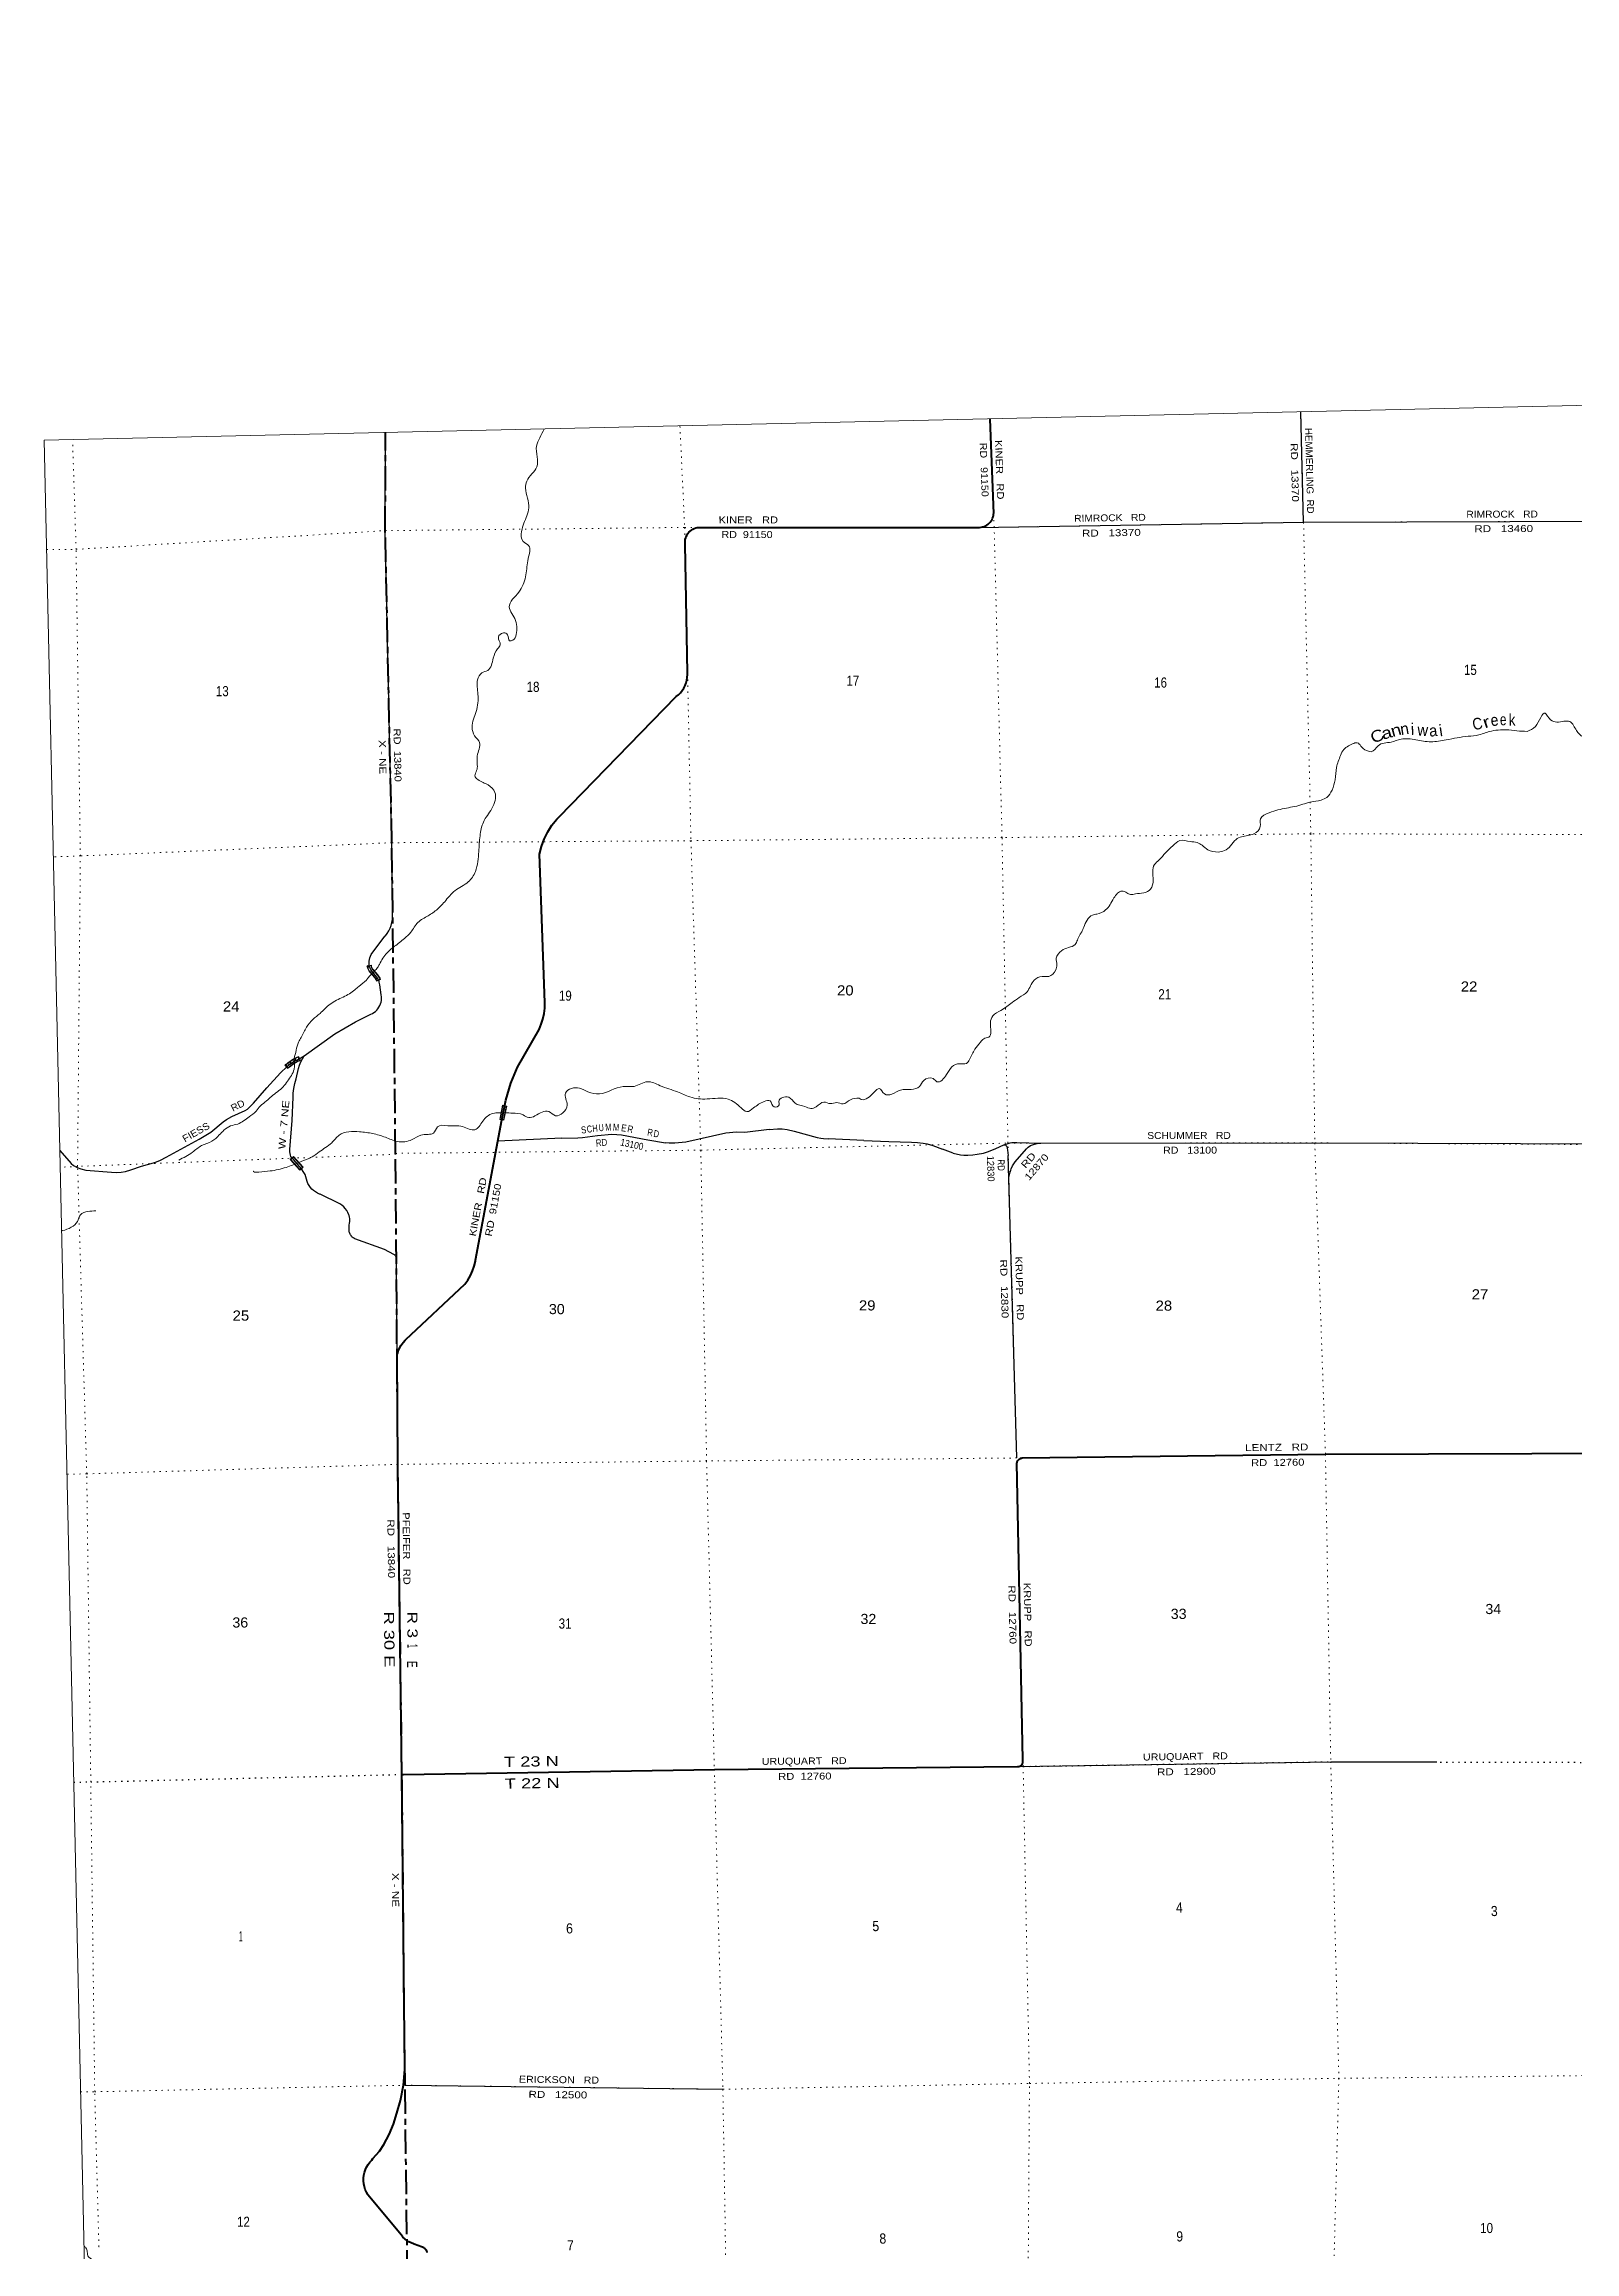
# Model space of a CAD drawing. Header units: feet. Extents: x 497223 to 751810, y -177792 to 12311.
# Drawn here: x 497223 to 523659, y -25802 to 12311 of the extents above; entities that cross this region are included whole.
import ezdxf
from ezdxf.enums import TextEntityAlignment as Align

# ---------------------------------------------------------------- set-up
doc = ezdxf.new("R2010")
doc.units = ezdxf.units.FT
doc.header["$LTSCALE"] = 70
doc.header["$PDMODE"] = 32
doc.header["$PDSIZE"] = 35
doc.linetypes.add('DOTTED', pattern=[1.5, 0.3, -1.2])
doc.linetypes.add('LONG_DASH_SHORT_DASH', pattern=[9.9, 6, -1.2, 1.5, -1.2])
for name, color, linetype, lineweight in [('11', 7, 'LONG_DASH_SHORT_DASH', 60), ('26', 7, 'Continuous', 40), ('29', 7, 'Continuous', 25), ('31', 7, 'Continuous', 13), ('39', 7, 'Continuous', 13), ('4', 7, 'Continuous', 13), ('6', 7, 'DOTTED', 25), ('61', 7, 'Continuous', 13), ('7', 7, 'DOTTED', 13)]:
    doc.layers.add(name, color=color, linetype=linetype, lineweight=lineweight)
for name, color, linetype in [('27', 7, 'Continuous'), ('30', 7, 'Continuous'), ('41', 7, 'Continuous')]:
    doc.layers.add(name, color=color, linetype=linetype)

msp = doc.modelspace()

# ---------------------------------------------------------------- linework, layer by layer
at = {"layer": '11'}
msp.add_lwpolyline([(503743.88, -40246.78), (503741.34, -38963.87), (503652.51, -33527.06), (503525.9, -28270.56), (503455.47, -22925.99), (503402.64, -17560.81), (503332.01, -12208.17), (503293.16, -6838.61), (503228.31, -1475.75), (503114.54, 3912.06), (503118.37, 5602.23)], dxfattribs=at)
at = {"layer": '26'}
for points in [[(505130.16, -6261.67), (505194.36, -5921.59), (505284.59, -5624.2), (505399.53, -5350.09), (505769.73, -4697.8), (505808.77, -4610.6), (505838.49, -4519.8), (505858.55, -4426.39), (505868.73, -4331.4), (505868.93, -4235.86), (505868.93, -4235.8), (505779.08, -1672.72), (505812.81, -1540.47), (505860.18, -1412.48), (505920.67, -1290.14), (505993.62, -1174.8), (506078.22, -1067.71), (506115.23, -1027.34), (508140.62, 1047.56), (508178.64, 1078.52), (508213.21, 1113.28), (508243.96, 1151.46), (508270.55, 1192.65), (508292.69, 1236.4), (508310.14, 1282.21), (508322.7, 1329.6), (508330.24, 1378.05), (508332.67, 1427.01), (508331.73, 1455.47), (508292.67, 3675.25), (508291.07, 3703.3), (508292.42, 3731.35), (508296.69, 3759.11), (508303.84, 3786.28), (508313.79, 3812.54), (508326.43, 3837.63), (508341.62, 3861.25), (508359.2, 3883.16), (508378.98, 3903.11), (508400.73, 3920.88), (508424.22, 3936.28), (508449.19, 3949.14), (508475.36, 3959.33), (508502.46, 3966.72), (508514.8, 3969.09), (513352.12, 3968.51), (513378.66, 3968.19), (513405.08, 3970.64), (513431.11, 3975.83), (513456.44, 3983.72), (513480.82, 3994.22), (513503.96, 4007.2), (513525.62, 4022.53), (513545.56, 4040.05), (513563.56, 4059.55), (513579.42, 4080.82), (513592.97, 4103.64), (513604.07, 4127.75), (513612.58, 4152.89), (513618.41, 4178.78), (513621.51, 4205.13), (513621.82, 4210.89), (513562.15, 5837.36)], [(503319.69, -10312.38), (503328.77, -10283.1), (503338.01, -10253.29), (503360.63, -10200.56), (503388.65, -10150.48), (503421.74, -10103.6), (503459.55, -10060.44), (503469.58, -10050.4), (504488.39, -9097.43), (504541.3, -9025.93), (504586.45, -8949.3), (504623.34, -8868.37), (504651.56, -8784.03), (504670.82, -8697.2), (504673.28, -8681.62), (505130.16, -6261.67)], [(503402.64, -17560.81), (503332.01, -12208.17), (503319.69, -10312.38)], [(503402.64, -17560.81), (503427.64, -17560.41), (508798.13, -17473.68), (514033.69, -17423.35), (514042.8, -17423.71), (514051.89, -17423.12), (514060.87, -17421.58), (514069.65, -17419.11), (514078.11, -17415.74), (514086.18, -17411.5), (514093.76, -17406.45), (514100.77, -17400.62), (514107.14, -17394.1), (514112.78, -17386.94), (514117.65, -17379.24), (514121.69, -17371.07), (514124.85, -17362.52), (514127.1, -17353.69), (514127.46, -17351.23), (514128.15, -17326.44), (514127.64, -17301.23), (514023.69, -12184.6), (514026.1, -12173.62), (514029.64, -12162.96), (514034.28, -12152.72), (514039.96, -12143.03), (514046.62, -12133.98), (514054.2, -12125.68), (514062.6, -12118.21), (514071.73, -12111.67), (514081.5, -12106.11), (514091.79, -12101.61), (514102.5, -12098.21), (514113.51, -12095.94), (514114.23, -12095.84), (519351.57, -12033.66), (524692.44, -12016.44)], [(503839.86, -25815.51), (503835.55, -25801.63), (503829.82, -25788.27), (503822.72, -25775.58), (503814.34, -25763.71), (503804.76, -25752.77), (503794.09, -25742.9), (503782.44, -25734.2), (503769.95, -25726.76), (503756.75, -25720.67), (503742.99, -25715.99), (503614.2, -25668.68), (503599.22, -25664.06), (503558.86, -25648.4), (503520.36, -25628.62), (503484.14, -25604.91), (503450.6, -25577.55), (503420.1, -25546.83), (503392.98, -25513.1), (502816.17, -24816.43), (502814.42, -24813.72), (502789.71, -24770.39), (502769.67, -24724.73), (502754.51, -24677.22), (502744.41, -24628.39), (502739.46, -24578.76), (502739.72, -24528.89), (502745.2, -24479.33), (502755.83, -24430.6), (502771.49, -24383.26), (502792.02, -24337.81), (502817.18, -24294.75), (502846.71, -24254.56), (502857.52, -24242.68), (502879.89, -24218.1), (502902.44, -24192.68), (503016.55, -24063.97), (503091.25, -23950.69), (503184.53, -23777.66), (503259.21, -23595.83), (503314.48, -23407.19), (503377.99, -23191.45), (503429.11, -22926.14), (503452.22, -22656.94), (503402.64, -17560.81)]]:
    msp.add_lwpolyline(points, dxfattribs=at)
at = {"layer": '29'}
for p, q in [((506162.56, -6576.05), (505058.67, -6624.97)), ((507648.58, -6606.69), (507953.74, -6657.35)), ((511382.1, -6616.33), (510771.63, -6589.57)), ((512924.49, -6832.79), (512736.34, -6767.49)), ((514021.91, -12096.94), (513874.73, -6875.32)), ((503455.47, -22925.99), (503430.68, -22925.84)), ((503455.47, -22925.99), (508945.42, -22995.65))]:
    msp.add_line(p, q, dxfattribs=at)
for points in [[(513352.12, 3968.51), (518973.43, 4056.17), (518926.54, 5959.96)], [(503002.82, -3854.37), (502987.69, -3823.32), (502971.5, -3798.11), (502867.11, -3672.04), (502850.91, -3643.23), (502843.71, -3619.82), (502835.03, -3570.02), (502833.93, -3552.08), (502835.26, -3521.32), (502839.8, -3490.86), (502847.5, -3461.05), (502858.28, -3432.21), (502872.01, -3404.65), (503107.45, -3091), (503116.04, -3081.58), (503148.24, -3041.27), (503176.05, -2997.81), (503199.17, -2951.69), (503217.34, -2903.4), (503230.36, -2853.48), (503238.09, -2802.47), (503240.45, -2750.94), (503228.31, -1475.75), (503114.54, 3912.06), (503118.37, 5602.23)], [(518973.43, 4056.17), (524318.74, 4073.62), (528342.25, 4109.94)], [(501502.31, -6917.35), (501486.11, -6893.93), (501478.01, -6871.42), (501469.91, -6839), (501466.31, -6812.88), (501464.17, -6774.38), (501506.06, -6273.54), (501524.11, -5866.01), (501524.7, -5800.9), (501533.3, -5716.37), (501550.7, -5633.2), (501576.69, -5552.31), (501614.57, -5376.02), (501631.1, -5316.99), (501653.72, -5260), (501682.17, -5205.69), (501716.14, -5154.66), (502241.65, -4775.62), (502600.74, -4566.97), (502865.18, -4437.3), (502891.15, -4424.68), (502918.2, -4408.02), (502943.37, -4388.62), (502966.36, -4366.69), (502986.94, -4342.48), (503004.88, -4316.26), (503019.97, -4288.3), (503032.07, -4258.91), (503041.02, -4228.43), (503046.74, -4197.17), (503049.16, -4165.49), (503048.25, -4133.73), (503044.03, -4102.24), (503018.67, -3930.49), (503015.11, -3906.34), (503010.38, -3880.49), (503009.04, -3873.97), (503008.34, -3871.77), (503002.82, -3854.37)], [(499901.99, -6594.54), (500099.61, -6471.47), (500313.49, -6293.91), (500372.65, -6255.22), (500463.66, -6202.86), (500695.75, -6098.14), (500734.43, -6075.39), (500759.46, -6054.9), (500841.37, -5970.67), (501068.9, -5706.61), (501305.54, -5447.1), (501414.76, -5342.39), (501467.1, -5300.28), (501528.52, -5260.44), (501584.28, -5227.44), (501716.14, -5154.66)], [(509747.21, -6426.24), (509323.88, -6479.35), (509182.89, -6474.89), (508994.13, -6491.79), (508307.62, -6644.3), (508113.64, -6664.84), (508014.63, -6664.84), (507953.74, -6657.35)], [(509747.21, -6426.24), (509890.47, -6414.56), (509967.83, -6414.56), (510054.29, -6425.95), (510177.16, -6453.26), (510575.35, -6564.81), (510636.79, -6578.46), (510680.02, -6583.02), (510771.63, -6589.57)], [(497492.8, -6789.74), (497690.03, -7013.24), (497730.99, -7047.39), (497792.42, -7083.81), (497858.41, -7106.58), (497942.6, -7127.06), (498384.01, -7163.48), (498479.58, -7168.04), (498552.39, -7163.48), (498627.47, -7149.83), (498718.49, -7124.79), (498905.06, -7058.77), (499114.4, -7004.14), (499164.45, -6985.93), (499232.71, -6956.33), (499328.09, -6905.4), (499901.99, -6594.54)], [(506162.56, -6576.05), (506441.02, -6571.64), (506522.94, -6567.09), (506782.33, -6530.67), (507025.79, -6507.91), (507112.26, -6510.18), (507191.89, -6519.29), (507648.58, -6606.69)], [(511382.1, -6616.33), (511808.6, -6633.09), (512202.24, -6646.75), (512306.91, -6653.58), (512407.02, -6664.96), (512470.73, -6674.06), (512573.12, -6703.66), (512736.34, -6767.49)], [(512924.49, -6832.79), (513050.95, -6862.99), (513107.83, -6869.82), (513173.82, -6869.82), (513260.28, -6865.27), (513335.37, -6853.89), (513446.86, -6833.4), (513533.32, -6806.08), (513660.74, -6753.72), (513796.82, -6690.36)], [(513796.82, -6690.36), (513854.16, -6671.76), (513907.63, -6658.1), (513934.36, -6652.41), (513953.14, -6650.14), (514020.26, -6649), (514438.75, -6661.33)], [(513796.82, -6690.36), (513818.32, -6693.39), (513830.27, -6699.08), (513839.93, -6708.75), (513847.33, -6720.71), (513856.43, -6748.59), (513863.26, -6782.17), (513874.73, -6875.32)], [(513885.35, -7252.17), (513904.79, -7164.61), (513917.3, -7125.91), (513924.13, -7103.14), (513946.88, -7056.47), (513994.67, -6984.77), (514186.94, -6761.68), (514218.79, -6732.08), (514258.61, -6704.76), (514290.47, -6689.97), (514325.74, -6678.59), (514371.25, -6670.62), (514438.75, -6661.33)], [(514438.75, -6661.33), (519167.66, -6657.71), (524496.86, -6672.74)], [(503319.69, -10312.38), (503308.95, -8658.34), (503308.97, -8657.8), (503308.75, -8649.54), (503307.68, -8641.36), (503305.75, -8633.33), (503303, -8625.54), (503299.44, -8618.09), (503295.13, -8611.05), (503290.11, -8604.5), (503284.43, -8598.51), (503278.15, -8593.15), (503271.35, -8588.47), (503264.09, -8584.53), (503100.89, -8495.99), (502589.14, -8311.54), (502587.17, -8310.68), (502572.35, -8303.18), (502558.41, -8294.18), (502545.48, -8283.76), (502533.71, -8272.05), (502523.22, -8259.18), (502514.15, -8245.28), (502506.57, -8230.51), (502500.58, -8215.02), (502498.57, -8207.61), (502493.62, -8182.7), (502491.63, -8157.61), (502490.56, -8144.19), (502491.08, -8088.51), (502497.41, -8033.19), (502499.74, -8017.99), (502501.61, -7991.1), (502500.66, -7964.17), (502496.9, -7937.49), (502490.37, -7911.35), (502485.44, -7897.59), (502468.77, -7859.79), (502448.25, -7823.93), (502424.09, -7790.42), (502396.56, -7759.62), (502365.96, -7731.86), (502332.63, -7707.46), (501988.47, -7544.94), (501979.76, -7541.63), (501943.62, -7525.18), (501909.41, -7505.04), (501877.48, -7481.44), (501848.2, -7454.62), (501821.88, -7424.9), (501798.82, -7392.58), (501779.26, -7358.03), (501763.41, -7321.63), (501751.46, -7283.77), (501743.53, -7244.87), (501729.12, -7204.64), (501710.22, -7168.61), (501669.72, -7104.67), (501527.51, -6945.27), (501502.31, -6917.35)], [(514033.69, -17423.35), (519443.23, -17341.42), (521274.62, -17344.49)]]:
    msp.add_lwpolyline(points, dxfattribs=at)
at = {"layer": '29', "linetype": 'DOTTED', "lineweight": 100}
for centre, radius, start, end in [((502059.19, -6099.24), 997.67, 115.36046, 130.61027), ((501762.58, -5636.24), 451.07, 114.14206, 130.70081)]:
    msp.add_arc(centre, radius, start, end, dxfattribs=at)
at = {"layer": '31'}
for p, q in [((502803.64, -3607.4), (502875.12, -3587.52)), ((502812.8, -3613.16), (502868.21, -3597.75)), ((502931.63, -3808.32), (502847.72, -3711.57)), ((502937.65, -3803.03), (502854.01, -3706.73)), ((502910.93, -3682.98), (502979.51, -3762.22)), ((502917.34, -3678.41), (502985.69, -3757.05)), ((502966.14, -3865.79), (503032.39, -3837.19)), ((503022.6, -3832.71), (502970.3, -3855.29)), ((501433.95, -5370.55), (501385.65, -5313.17)), ((501434.89, -5359.24), (501396.9, -5314.1)), ((501611.87, -5174.59), (501637.46, -5227.75)), ((501615.62, -5163.93), (501648.14, -5231.51)), ((501472.66, -6942.95), (501528.4, -6892.77)), ((501639.9, -7128.77), (501472.66, -6942.95))]:
    msp.add_line(p, q, dxfattribs=at)
msp.add_lwpolyline([(501483.95, -6943.54), (501527.8, -6904.07), (501684.35, -7078), (501640.49, -7117.47)], close=True, dxfattribs=at)
msp.add_lwpolyline([(501528.4, -6892.77), (501695.65, -7078.6), (501639.9, -7128.77)], dxfattribs=at)
for centre, radius, start, end in [((503009.48, -3582.29), 207.09, 186.76314, 218.64268), ((503009.48, -3582.29), 199.09, 188.92075, 218.64268), ((503007.37, -3581.59), 140.09, 186.62407, 226.46306), ((503007.37, -3581.59), 132.09, 182.453, 227.0107), ((502802.14, -3924.05), 173.67, 19.58382, 41.73353), ((502802.14, -3924.05), 181.67, 22.23996, 41.73353), ((502798.67, -3920.9), 240.67, 21.49538, 41.18348), ((502798.67, -3920.9), 248.67, 19.58388, 41.18348), ((502059.2, -6099.24), 1035.17, 115.36053, 130.61033), ((502059.2, -6099.24), 1027.17, 115.8164, 130.149), ((502059.19, -6099.24), 960.17, 115.36042, 130.61024), ((502059.19, -6099.24), 968.17, 115.82358, 130.15253)]:
    msp.add_arc(centre, radius, start, end, dxfattribs=at)
for p in [(502812.8, -3613.16), (501396.9, -5314.1)]:
    msp.add_point(p, dxfattribs=at)
at = {"layer": '39'}
for points in [[(505857.93, 5663.58), (505781.56, 5515.63), (505726.74, 5373.17), (505731.68, 5012.57), (505556.67, 4766.28), (505537.5, 4646.9), (505594.33, 4303.74), (505508.31, 4039.57), (505469.58, 3897.52), (505493.95, 3726.85), (505590.33, 3654.74), (505581.81, 3430.83), (505544.46, 3151.78), (505444.42, 2885.24), (505340.93, 2757.66), (505257.65, 2626.56), (505352, 2393.19), (505374.95, 2117.69), (505314.95, 2021.44), (505262.86, 2012.05), (505228.07, 2115.96), (505154.87, 2146.34), (505068.12, 2073.59), (505099.53, 1943.4), (505054.98, 1873.75), (504980.54, 1710.64), (504883.12, 1500.59), (504783.56, 1457.74), (504710.03, 1338.99), (504714.23, 1089.21), (504685.43, 790.22), (504613.65, 520.37), (504657.63, 370.35), (504743.04, 253.63), (504702.54, 20.84), (504704.33, -132.27), (504692.7, -231.31), (504662.73, -320.74), (504712.65, -385.97), (504892.04, -478.13), (505007.93, -606.17), (504954.5, -885.63), (504809.36, -1119.06), (504750.85, -1356.34), (504729.4, -1626.92), (504671.54, -1970.98), (504547.22, -2151.49), (504315.55, -2304.51), (504180.23, -2447), (504015.54, -2622.5), (503853.37, -2737.47), (503679.08, -2850.73), (503556.47, -3019.1), (503444.43, -3126.75), (503274.76, -3264.08), (503144.72, -3376.21), (503012.81, -3575.05), (502980.02, -3632.31), (502926.49, -3690.72)], [(528375.53, 2658.49), (528189.36, 2596.36), (527989.68, 2532.83), (527944.76, 2396.67), (527903.82, 2262.62), (527784.13, 2138.66), (527671.03, 1992.69), (527563.25, 1713.86), (527468.34, 1483.72), (527383.4, 1338.48), (527197.07, 1061.67), (526987.03, 929.36), (526869.61, 795.38), (526630.95, 599.87), (526515.69, 459.9), (526511.81, 453.75), (526333.05, 358.51), (526242.79, 346.13), (526100.39, 326.38), (525882.98, 328.9), (525726.8, 296.71), (525609.93, 221.18), (525515.04, 71.65), (525339.54, 6.72), (525126.5, -4.75), (524786.85, -23.48), (524488.63, -8.92), (524315.87, 59.23), (524168.4, 162.28), (523966.13, 284.08), (523803.48, 350.47), (523688.05, 460.38), (523573.52, 614.65), (523348.31, 606.89), (523240.66, 646.47), (523145.29, 758.9), (522979.89, 531), (522833.05, 446.65)], [(522833.05, 446.65), (522657.72, 456.29), (522476.11, 475.84), (522375.54, 473.28), (522219.07, 453.17), (522003.35, 387.21), (521814.79, 362.25), (521437.97, 300.26), (521173.13, 267.31), (520914.69, 301.03), (520658.81, 312.64), (520484.98, 261.86), (520261.12, 199.73), (520140.93, 95.9), (520094.47, 102.78), (519979.99, 174.43), (519919.96, 241.41), (519750.05, 194.76), (519668.99, 136.27), (519613.22, 32.08), (519541.95, -177.31), (519518.99, -387.48), (519465.07, -566.19), (519373.64, -693.46), (519276.14, -738.27), (519095.93, -775.1), (518820.07, -850.65), (518677.82, -876.45), (518380, -958.6), (518229.59, -1061.18), (518226.86, -1194.25), (518117.38, -1324), (518011.39, -1350.88), (517807.79, -1418.55), (517711.99, -1531.82), (517607.29, -1611.07), (517497.22, -1636.04), (517321.14, -1596.2), (517220.59, -1518.15), (517136.97, -1473.93), (517013.74, -1454.9), (516838.26, -1439.23), (516713.7, -1529.05), (516589.89, -1649.09), (516478.25, -1772.85), (516397.74, -1853.5), (516376.09, -2116.03), (516331.77, -2276.36), (516212.65, -2341.87), (516072.16, -2357.54), (515983.91, -2369.86), (515922.82, -2341.19), (515837.55, -2311.12), (515697.6, -2429.56), (515555.83, -2636.71), (515404.63, -2707.06), (515326.59, -2725.17), (515176.83, -2934.54), (515142.58, -3014.01), (515107.67, -3067.29), (515067.59, -3154.97), (515031.28, -3232.47), (514915.82, -3283.78), (514794.44, -3339.27), (514703.11, -3470.57), (514713.96, -3583.15), (514694.04, -3672.32), (514574.05, -3784.2), (514461.32, -3783.05), (514320.07, -3849.12), (514200.23, -4047.65), (514061.89, -4149.92), (513943.22, -4233.55), (513747.35, -4369.53), (513608.87, -4465.76), (513565.51, -4583.75), (513537.48, -4832.34), (513449.63, -4860.77), (513392.75, -4920.67), (513297.15, -5042), (513204.97, -5219.67), (513150.25, -5285.55), (513037.67, -5290.44), (512898.19, -5346.39), (512808.92, -5479.65), (512642.88, -5600.77), (512577.16, -5548.03), (512414.95, -5580.38), (512339.01, -5683.08), (512197.36, -5733.04), (512014.54, -5745.76), (511863.33, -5816.11), (511734.41, -5811.34), (511645.58, -5718.89), (511562.5, -5777.43), (511336.27, -5906.12), (511297.56, -5886.96)], [(502926.49, -3690.72), (502817.39, -3809.77), (502788.12, -3846.79), (502655.97, -3954.95), (502591.05, -4015.04), (502388.85, -4139.09), (502164.48, -4261.69), (501987.32, -4421.38), (501863.11, -4525.31), (501755.74, -4659.03), (501661.55, -4836.76), (501615.23, -4916.53), (501576.49, -5058.58), (501539.59, -5202.76)], [(501540.05, -5200.96), (501540.35, -5385.97), (501426.69, -5590.39), (501350.66, -5689.06), (501147.55, -5857.47), (501062.92, -5934.19), (500958.37, -6019.48), (500882.18, -6112.1), (500763.76, -6205.81), (500565.64, -6331.77), (500443.7, -6365.1), (500328.8, -6438.56), (500246.33, -6521.28), (500120.16, -6627.27), (499942.95, -6704.33), (499782.79, -6819.25), (499548.67, -6954.19)], [(511297.56, -5886.96), (511147.26, -5912.96), (511020.24, -5984.71), (510910.98, -5961.3), (510800.76, -5980.23), (510689.39, -5952.84), (510556.59, -6034.82), (510464.77, -6065.37), (510363.26, -6029.67), (510192.76, -5971.54), (510081.55, -5869.58), (509912.24, -5940.4), (509917.76, -6000.72), (509830.12, -6037.21), (509761.09, -5932.16), (509660.73, -5942.78), (509476.33, -6054.29), (509357.16, -6117.78), (509258.92, -6051.77), (509037.85, -5902.23), (508671.49, -5899.48), (508376.8, -5864.67), (508163.31, -5777.41), (507860.78, -5670.25), (507643.72, -5601.22), (507410.25, -5681.73), (507221.14, -5684.54), (506813.75, -5811.8), (506615.59, -5774.53), (506467.17, -5713.83), (506328.39, -5717.37), (506229.73, -5796.46), (506255.04, -6005.4), (506181.92, -6140.26), (506056.31, -6187.8), (505939.82, -6116.21), (505700.17, -6190.83), (505592.26, -6221.8), (505494.46, -6173.91), (505312.55, -6142.27), (505190.36, -6139.67)], [(505190.37, -6139.67), (505081.11, -6138.27), (504972.59, -6148.92), (504798.81, -6282.32), (504663.63, -6430.86), (504450.95, -6375.83), (504192.95, -6360.23), (504014.35, -6380.91), (503946.66, -6491.45), (503854.54, -6509.92), (503726.07, -6523.27), (503577.07, -6601.64), (503322.24, -6632.31), (503117.2, -6560.96), (502896.22, -6496.06), (502670.06, -6465.55), (502317.33, -6524.92), (502189.75, -6655.13), (501972.31, -6813.83), (501851.67, -6899.53), (501674.42, -6974.58), (501621.23, -6995.46)], [(501621.23, -6995.46), (501405.35, -7080.18), (501127.14, -7141.68), (500928.37, -7160.85), (500837.51, -7149.06), (500835.45, -7147.1)], [(498113.21, -7832.14), (497976.59, -7841.66), (497851.18, -7897.26), (497797.72, -8013.49), (497691.57, -8114.94), (497538, -8171.25), (497525.98, -8173.57)], [(497908.9, -25696.36), (497944.43, -25732.58), (497968.3, -25802.5), (497988.56, -25888.64), (498033.76, -25925.77), (498095.8, -25992.71), (498112.34, -26010.43), (498176.04, -26063.21), (498227.77, -26120.34), (498242.45, -26144.15), (498244.46, -26144.09), (498229.72, -26198.88), (498231.02, -26251.24), (498255.71, -26272.78), (498281.06, -26239.89), (498324.6, -26210.57), (498356.33, -26191.62), (498394.4, -26184.61), (498418.93, -26200.1), (498441.71, -26225.72), (498449.29, -26288), (498459.04, -26356.27), (498500.47, -26403.58), (498515.05, -26423.36), (498534.3, -26469.22), (498559.18, -26498.81), (498590.45, -26542.35), (498635.95, -26591.57), (498661.54, -26649.36), (498696.88, -26694.81), (498770.09, -26725.19), (498811.27, -26762.43), (498868.78, -26809.33), (498893.52, -26832.88), (498918.5, -26866.5), (498919.86, -26868.22)]]:
    msp.add_spline(points, degree=3, dxfattribs=at)
at = {"layer": '4'}
msp.add_lwpolyline([(497222.97, 5471.78), (528293.91, 6177.1), (559363.85, 6925.15), (590432.73, 7715.93), (621500.49, 8549.46), (652567.07, 9425.72), (683632.43, 10344.71), (714696.49, 11306.43), (745759.19, 12310.89), (751809.62, -170897.82), (720494.89, -171910.42), (689178.8, -172879.94), (657861.41, -173806.39), (626542.78, -174689.76), (595222.96, -175530.05), (563902.01, -176327.26), (532580.01, -177081.38), (501256.99, -177792.42)], close=True, dxfattribs=at)
at = {"layer": '6'}
msp.add_lwpolyline([(497731.86, -17692.72), (498028.32, -17689.72), (503402.64, -17560.81), (508798.13, -17473.68), (514130.1, -17422.42), (519443.23, -17341.42), (524800.94, -17354), (528844.67, -17371.5)], dxfattribs=at)
at = {"layer": '61'}
for p, q in [((505091.02, -6253.53), (505138.84, -6008.15)), ((505138.84, -6008.15), (505212.46, -6022.49))]:
    msp.add_line(p, q, dxfattribs=at)
msp.add_lwpolyline([(505212.46, -6022.49), (505164.63, -6267.88), (505091.02, -6253.53)], dxfattribs=at)
msp.add_lwpolyline([(505100.4, -6247.2), (505145.16, -6017.53), (505203.07, -6028.81), (505158.3, -6258.49)], close=True, dxfattribs=at)
at = {"layer": '7'}
for p, q in [((503299.84, -6853.25), (501559.03, -6919.72)), ((503293.16, -6838.61), (507439.74, -6794.75)), ((498170.48, -25717.26), (498170.46, -25716.66))]:
    msp.add_line(p, q, dxfattribs=at)
for points in [[(514425.82, -40006.52), (514407.3, -38861.31), (514439.14, -33502.03), (514203.22, -28220.11), (514239.94, -22894.97), (514130.1, -17422.42), (514021.91, -12096.94), (513868.72, -6661.77), (513765.8, -1386.54), (513630.71, 3968.48), (513562.15, 5837.36)], [(518926.54, 5959.96), (518973.85, 4056.29), (519099.44, -1321.14), (519167.66, -6657.71), (519351.57, -12033.66), (519443.23, -17341.42), (519583.08, -22807.16), (519444.3, -28074.45), (519612.83, -33479), (519727.6, -37157.5)], [(498170.46, -25716.66), (498096.84, -23038.37), (498028.32, -17689.72), (497958.54, -12371.32), (497800.46, -7063.23), (497848.39, -1703.55), (497775.24, 3588.57), (497714.18, 5482.56)], [(508203.8, 5716.12), (508285.41, 3967.27), (508393.65, -1440.83), (508564.64, -6782.85), (508663.78, -12148.86), (508798.13, -17473.68), (508945.42, -22995.65), (509033.35, -28315.6), (509139.5, -33558.51), (509061.49, -38922.99), (509067.61, -40127.67)], [(497265.32, 3586.12), (497775.24, 3588.57), (503114.54, 3912.06), (508285.41, 3967.27), (513630.71, 3968.48), (518973.85, 4056.29), (524318.74, 4073.62), (528342.25, 4109.94)], [(503228.31, -1475.75), (497848.39, -1703.55), (497423.43, -1718.05), (497376.14, -1721.07)], [(528468.63, -1293.46), (524406.87, -1335), (519099.44, -1321.14), (513765.8, -1386.54), (508393.65, -1440.83), (503228.31, -1475.75)], [(507603.52, -6793.02), (508564.64, -6782.85), (513868.72, -6661.77), (519167.66, -6657.71), (524499.67, -6689.08), (528593.75, -6643.07)], [(501559.03, -6919.72), (497800.46, -7063.23), (497499.15, -7078.09)], [(528719.23, -12008.24), (524692.44, -12016.44), (519351.57, -12033.66), (514021.91, -12096.94), (508663.78, -12148.86), (503332.01, -12208.17), (497958.54, -12371.32), (497615.09, -12378.14)], [(497850.7, -23041.1), (498096.84, -23038.37), (503455.47, -22925.99), (508945.42, -22995.65), (514239.94, -22894.97), (519574.06, -22807.44), (524894.74, -22748.36), (528969.32, -22700.86)]]:
    msp.add_lwpolyline(points, dxfattribs=at)

# ---------------------------------------------------------------- texts
at = {"layer": '27'}
for s, rotation, width, p in [('RD   91150', 272.101, 1.15, (513381.49, 5427.9)), ('KINER   RD', 272.101, 1.2, (513643.97, 5474.81)), ('KINER   RD', 0.013, 1.2, (508870.99, 4037.4)), ('RD  91150', 0.013, 1.15, (508921.82, 3784.94)), ('KINER   RD', 79.309, 1.2, (504678.25, -8277.99)), ('RD  91150', 79.309, 1.2, (504951.78, -8278.63)), ('LENTZ   RD', 0.68, 1.25, (517964.89, -11979.44)), ('RD  12760', 0.68, 1.2, (518068.61, -12239.49)), ('RD   13840', 270.756, 1.25, (503150.21, -13157.19)), ('PFEIFER   RD', 270.756, 1.2, (503412.93, -13035.07)), ('RD   12760', 271.164, 1.25, (513876.55, -14296.56)), ('KRUPP   RD', 271.164, 1.2, (514138.62, -14253.49)), ('URUQUART   RD', 0.551, 1.15, (509616.61, -17395.81)), ('RD  12760', 0.551, 1.2, (509900.96, -17655.96)), ('X - NE', 270.564, 1.25, (503229.36, -19259.25))]:
    msp.add_text(s, height=120, rotation=rotation, dxfattribs=dict(at, width=width)).set_placement(p)
at = {"layer": '30'}
for s, rotation, width, p in [('RD   13370', 271.424, 1.25, (518750.31, 5421.73)), ('HEMMERLING  RD', 271.424, 1.05, (518999.99, 5684.04)), ('RIMROCK   RD', 0.893, 1.1, (515013.29, 4064.42)), ('RIMROCK   RD', 0.187, 1.1, (521785.45, 4135.35)), ('RD   13370', 0.942, 1.25, (515148.26, 3806.6)), ('RD   13460', 0.186, 1.25, (521923.25, 3885.34)), ('RD  13840', 271.21, 1.2, (503256.71, 495.19)), ('X - NE', 271.21, 1.25, (503002.17, 296.55)), ('RD', 26.81, 1.05, (500484.64, -6120.44)), ('W - 7 NE', 85.002, 1.3, (501386.5, -6771.59)), ('FIESS', 29.443, 1.1, (499652.92, -6649.63)), ('SCHUMMER   RD', 0.044, 1.1, (516274.86, -6589.92)), ('RD', 5.874, 0.85, (506756.95, -6721.91)), ('13100', 348.09, 0.9, (507165.19, -6700.58)), ('RD', 49.452, 1.25, (514173.3, -7106.6)), ('12870', 49.452, 1.2, (514234.79, -7315.63)), ('RD   13100', 0.044, 1.15, (516546.34, -6842.71)), ('RD', 271.615, 0.85, (513688.61, -6945.44)), ('RD   12830', 271.615, 1.25, (513732.47, -8671.89)), ('KRUPP   RD', 271.614, 1.2, (513993.96, -8620.74)), ('URUQUART   RD', 0.868, 1.15, (516201.09, -17320.52)), ('RD   12900', 0.868, 1.25, (516443.35, -17578.01)), ('ERICKSON   RD', 359.273, 1.15, (505422.29, -22880.94)), ('RD   12500', 359.273, 1.25, (505587.7, -23141.86))]:
    msp.add_text(s, height=120, rotation=rotation, dxfattribs=dict(at, width=width)).set_placement(p)
for s, rotation, width, p in [('S', 7.992, 0.85, (506549.85, -6491.9)), ('C', 7.992, 0.8, (506648.95, -6477.21)), ('H', 5.341, 0.7, (506742.64, -6465.76)), ('U', 5.341, 0.75, (506849.11, -6454.25)), ('M', 2.496, 0.7, (506969.29, -6445.52)), ('M', 356.474, 0.7, (507097.04, -6446.65)), ('E', 351.166, 0.85, (507226.52, -6459.72)), ('R', 349.166, 0.85, (507335.64, -6478.2)), ('R', 350.574, 0.8, (507679.47, -6536.24)), ('D', 350.574, 0.8, (507786.78, -6559.36))]:
    msp.add_text(s, height=120, rotation=rotation, dxfattribs=dict(at, width=width)).set_placement(p, align=Align.CENTER)
msp.add_text('12830', height=120, rotation=271.615, dxfattribs=at).set_placement((513505.83, -6880.66))
at = {"layer": '41'}
for s, rotation, width, p in [('C', 24.129, 1.2, (520180.17, 230.03)), ('a', 15.773, 1.2, (520347.85, 301.85)), ('n', 15.979, 1.2, (520509.44, 347.89)), ('w', 356.969, 0.95, (520935.55, 375.57)), ('a', 5.085, 0.95, (521150.81, 355.04)), ('C', 9.835, 0.9, (521907.67, 466.49)), ('r', 18.168, 1.3, (522104.82, 497.57)), ('e', 7.875, 0.9, (522217.3, 534.33)), ('e', 1.652, 0.75, (522368.17, 550.59)), ('k', 0.854, 0.85, (522519.52, 545.7))]:
    msp.add_text(s, height=200, rotation=rotation, dxfattribs=dict(at, width=width)).set_placement(p)
for s, rotation, p in [('n', 9.218, (520658.94, 381)), ('i', 2.644, (520830.06, 385.42)), ('i', 8.713, (521329.33, 359.75))]:
    msp.add_text(s, height=200, rotation=rotation, dxfattribs=at).set_placement(p)
at = {"layer": '6'}
for s, rotation, width, p in [('R 30 E', 270.756, 1.35, (503090.5, -14748.34)), ('R 3', 270.756, 1.25, (503492.33, -14751.37)), ('E', 270.756, 0.75, (503490.06, -15599.52)), ('1', 270.756, 0.45, (503497.18, -15309.2)), ('T 23 N', 0.925, 1.35, (505165.11, -17431.22)), ('T 22 N', 0.925, 1.35, (505179.35, -17807.15))]:
    msp.add_text(s, height=175, rotation=rotation, dxfattribs=dict(at, width=width)).set_placement(p)
at = {"layer": '7'}
for s, width, p in [('15', 0.85, (521744.24, 1421.38)), ('13', 0.85, (500189.07, 1053.87)), ('18', 0.85, (505556.16, 1128.03)), ('17', 0.85, (511079.12, 1233.53)), ('16', 0.85, (516394.48, 1203)), ('19', 0.85, (506113.8, -4202.97)), ('20', 1.1, (510916.3, -4111.73)), ('21', 0.85, (516465.76, -4178.57)), ('22', 1.1, (521689.11, -4045.18)), ('24', 1.1, (500310.23, -4389.34)), ('30', 1.05, (505940.36, -9614.22)), ('29', 1.1, (511294.16, -9550.32)), ('28', 1.1, (516418.21, -9554.74)), ('27', 1.1, (521877.42, -9359.18)), ('25', 1.1, (500478.09, -9726.02)), ('36', 1.05, (500473.77, -15024.19)), ('32', 1.05, (511321.39, -14963.59)), ('33', 1.05, (516679.8, -14875.68)), ('34', 1.05, (522113.42, -14791.9)), ('31', 0.85, (506109.48, -15042.94)), ('1', 0.4, (500586.13, -20443.42)), ('12', 0.85, (500554.38, -25370.5)), ('10', 0.85, (522024.47, -25478.08))]:
    msp.add_text(s, height=175, dxfattribs=dict(at, width=width)).set_placement(p)
at = {"layer": '7', "width": 0.9}
for s, p in [('4', (516771.75, -19946.63)), ('6', (506239.3, -20307.13)), ('5', (511528.99, -20267.66)), ('3', (522211.16, -20007.5)), ('8', (511650.96, -25661.31)), ('9', (516778.34, -25624.21)), ('7', (506256.28, -25779.98))]:
    msp.add_text(s, height=175, rotation=1.46, dxfattribs=at).set_placement(p)

doc.saveas('drawing.dxf')
